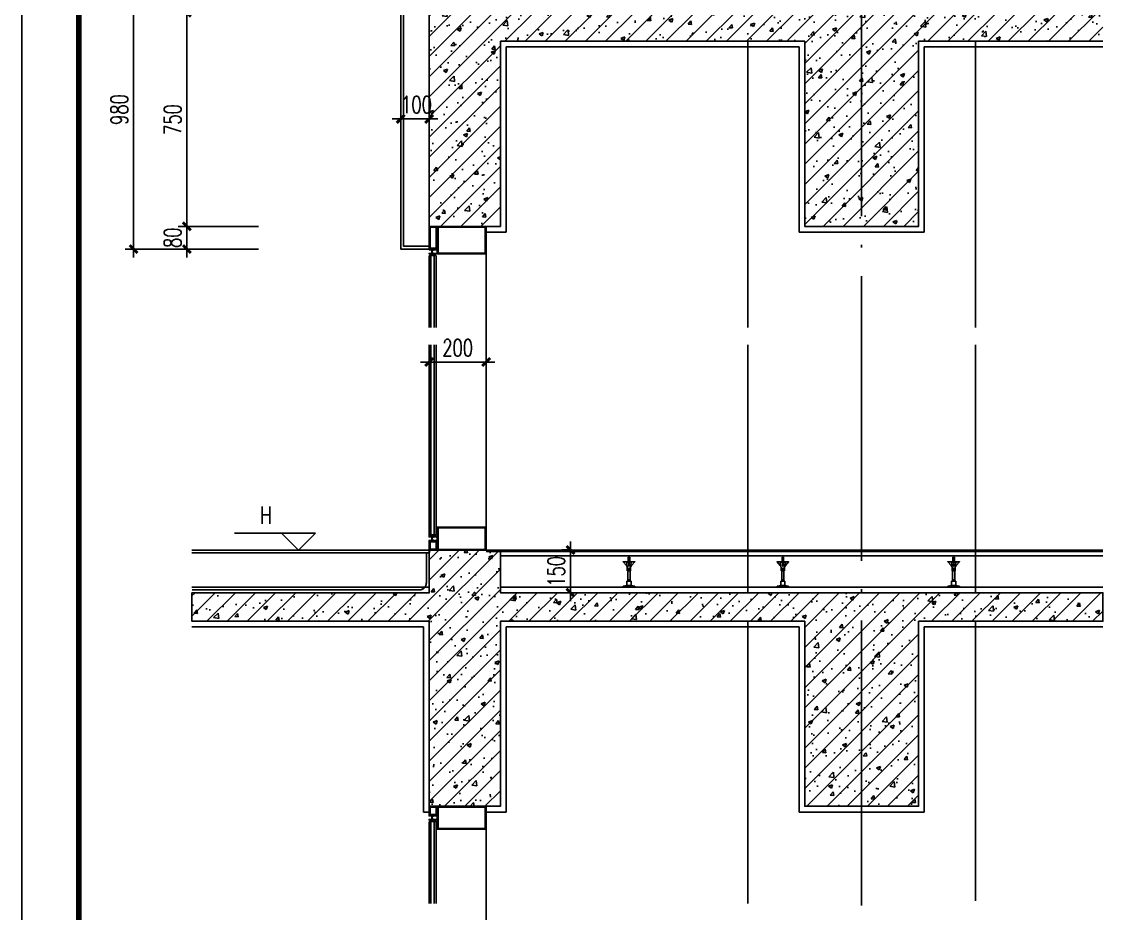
# Model space of a CAD drawing. Extents: x 1980812 to 2578970, y -669191 to 284498.
# Drawn here: x 2387331 to 2391191, y -403587 to -400458 of the extents above; entities that cross this region are included whole.
import ezdxf
from ezdxf.enums import TextEntityAlignment as Align

# ---------------------------------------------------------------- set-up
doc = ezdxf.new("R2010")
doc.units = 0
doc.header["$LTSCALE"] = 1000
doc.header["$MEASUREMENT"] = 0
doc.linetypes.add('DASH', pattern=[0.35, 0.25, -0.1])
doc.linetypes.add('DOTE', pattern=[2.42, 2, -0.2, 0.02, -0.2])
for name, color, linetype in [('A-SECT-MBND-FINE', 252, 'Continuous'), ('A-SECT-MCUT', 1, 'Continuous'), ('A-SECT-MCUT-FINE', 137, 'Continuous'), ('DIM_ELEV', 3, 'Continuous'), ('dote', 1, 'DOTE'), ('TEXT', 7, 'Continuous'), ('TK', 1, 'Continuous'), ('WALL', 4, 'Continuous'), ('WINDOW', 2, 'Continuous'), ('可见看线', 63, 'Continuous'), ('建筑辅助线', 231, 'Continuous'), ('柱墙填充', 181, 'Continuous'), ('详细标注', 231, 'Continuous'), ('铝板', 31, 'Continuous'), ('防水卷材', 6, 'DASH'), ('面层', 31, 'Continuous')]:
    doc.layers.add(name, color=color, linetype=linetype)
doc.styles.add('DIM_FONT', font='SIMPLEX', dxfattribs={"width": 0.7, "bigfont": 'GBCBIG'})
doc.styles.add('FSJ-SHX', font='txtw.shx', dxfattribs={"width": 0.75, "bigfont": 'hztxtw.shx'})
doc.dimstyles.new('DIMN20', dxfattribs={"dimscale": 0.2, "dimtxt": 300, "dimasz": 1, "dimexe": 150, "dimexo": 0, "dimgap": 100, "dimtad": 1, "dimdec": 0, "dimzin": 0, "dimdsep": 46, "dimtxsty": 'DIM_FONT', "dimblk1": '_DIMX', "dimblk2": '_DIMX', "dimsah": 1, "dimcen": 0.09, "dimclrd": 256, "dimclre": 256, "dimclrt": 7, "dimadec": 0, "dimazin": 0, "dimtfac": 1, "dimtdec": 0, "dimtix": 1, "dimtmove": 2, "dimatfit": 3, "dimldrblk": '_DIMX', "dimfxl": 150, "dimtolj": 1, "dimtzin": 0, "dimarcsym": 0})
pattern_1 = [(45, (2364350.003, -527167.13), (-35.35534, 35.35534), []), (50, (2364350, -527167.13), (143.45204, -12.55043), [15, -165]), (355, (2364350, -527167.13), (-27.75027, 150.43843), [12, -132]), (100.4514, (2364361.96, -527168.18), (115.70188, 137.88791), [12.74804, -140.22842]), (46.1842, (2364350, -527127.13), (213.4482, -33.1038), [22.5, -247.5]), (96.6356, (2364367.8, -527129.9), (186.93254, 194.82357), [19.12206, -210.3426]), (351.1842, (2364350, -527127.13), (186.9324, 194.82372), [18, -198]), (21, (2364370, -527137.13), (119.38141, -80.52378), [15, -165]), (326, (2364370, -527137.13), (48.66307, 145.03001), [12, -132]), (71.4514, (2364379.95, -527143.84), (168.04453, 64.5061), [12.74804, -140.22842]), (37.5, (2364350.003, -527167.13), (2.431971, 66.57877), [0, -130.4, 0, -134, 0, -132.5]), (7.5, (2364350, -527167.13), (52.613907, 78.882342), [0, -76.4, 0, -127.4, 0, -50.5]), (327.5, (2364305.403, -527167.13), (106.764487, -4.510974), [0, -50, 0, -156, 0, -207]), (317.5, (2364285.4, -527167.13), (116.637234, 20.020996), [0, -65, 0, -103.6, 0, -147])]

# ---------------------------------------------------------------- blocks, each defined once
blk = doc.blocks.new('_DIMX')
blk.add_line((-150, 0), (150, 0))
at = {"const_width": 50}
blk.add_lwpolyline([(-70, -70), (70, 70)], dxfattribs=at)
blk = doc.blocks.new('*D2407')
at = {"layer": 'Defpoints', "color": 0, "transparency": 16777216}
for p in [(2387910, -400425.2), (2388161.2, -400425.2), (2388161.2, -401175.2)]:
    blk.add_point(p, dxfattribs=at)
at = {"layer": '详细标注', "lineweight": -2, "transparency": 16777216}
for p, q in [((2388161.2, -400425.2), (2387880, -400425.2)), ((2387910, -401175), (2387910, -400425.4)), ((2388161.2, -401175.2), (2387880, -401175.2))]:
    blk.add_line(p, q, dxfattribs=at)
at = {"layer": '详细标注', "lineweight": -2, "transparency": 16777216, "xscale": 0.2, "yscale": 0.2, "zscale": 0.2}
for p, rotation in [((2387910, -400425.2), 90), ((2387910, -401175.2), 270)]:
    blk.add_blockref('_DIMX', p, dxfattribs=dict(at, rotation=rotation))
at = {"layer": '详细标注', "color": 7, "transparency": 16777216, "insert": (2387860, -400800.2), "char_height": 60, "attachment_point": 5, "rotation": 90, "style": 'DIM_FONT'}
blk.add_mtext('\\A1;750', dxfattribs=at)
blk = doc.blocks.new('*D2410')
at = {"layer": 'Defpoints', "color": 0, "transparency": 16777216}
for p in [(2387880, -400275.2), (2387722.8, -401255.2), (2387880, -401255.2)]:
    blk.add_point(p, dxfattribs=at)
at = {"layer": '详细标注', "lineweight": -2, "transparency": 16777216}
for p, q in [((2387880, -400275.2), (2387692.8, -400275.2)), ((2387722.8, -400275.4), (2387722.8, -401255)), ((2387880, -401255.2), (2387692.8, -401255.2))]:
    blk.add_line(p, q, dxfattribs=at)
at = {"layer": '详细标注', "lineweight": -2, "transparency": 16777216, "xscale": 0.2, "yscale": 0.2, "zscale": 0.2}
for p, rotation in [((2387722.8, -400275.2), 90), ((2387722.8, -401255.2), 270)]:
    blk.add_blockref('_DIMX', p, dxfattribs=dict(at, rotation=rotation))
at = {"layer": '详细标注', "color": 7, "transparency": 16777216, "insert": (2387672.8, -400765.2), "char_height": 60, "attachment_point": 5, "rotation": 90, "style": 'DIM_FONT'}
blk.add_mtext('\\A1;980', dxfattribs=at)
blk = doc.blocks.new('A$C573D0ACE')
at = {"layer": '建筑辅助线'}
for p, q in [((-40, 89), (-40, 90)), ((-29, 89), (-40, 89)), ((-40, 89), (-29, 75.7)), ((-11, 89), (-29, 89)), ((-29, 88), (-29, 89)), ((-11, 88), (-29, 88)), ((-25.8, 65), (-27.8, 88)), ((-22.5, 90), (-22.5, 105)), ((-17.5, 105), (-22.5, 105)), ((-20.5, 72.5), (-20.5, 88)), ((-20, 105), (-20, 110)), ((-19.5, 72.5), (-19.5, 88)), ((-17.5, 90), (-17.5, 105)), ((-14.2, 65), (-12.2, 88)), ((-11, 88), (-11, 89)), ((-11, 89), (0, 89)), ((0, 89), (-11, 75.7)), ((0, 89), (0, 90)), ((-29, 75.7), (-26.4, 72.5)), ((-14.2, 65), (-25.8, 65)), ((-25.8, 57.5), (-25.8, 65)), ((-14.2, 57.5), (-25.8, 57.5)), ((-23.8, 21), (-23.8, 57.5)), ((-22.4, 57.5), (-22.4, 65)), ((-19.5, 72.5), (-20.5, 72.5)), ((-17.6, 57.5), (-17.6, 65)), ((-16.2, 21), (-16.2, 57.5)), ((-14.2, 57.5), (-14.2, 65)), ((-11, 75.7), (-13.6, 72.5)), ((-27.5, 6), (-40, 3)), ((-40, 0), (-40, 3)), ((0, 3), (-40, 3)), ((-27.5, 6), (-27.5, 21)), ((-12.5, 21), (-27.5, 21)), ((-12.5, 6), (-27.5, 6)), ((-16.2, 25), (-23.8, 26)), ((-16.2, 24), (-23.8, 25)), ((-16.2, 23), (-23.8, 24)), ((-16.2, 22), (-23.8, 23)), ((-16.2, 21), (-23.8, 22)), ((-12.5, 6), (-12.5, 21)), ((0, 3), (-12.5, 6)), ((0, 0), (0, 3))]:
    blk.add_line(p, q, dxfattribs=at)
blk = doc.blocks.new('*D2412')
at = {"layer": 'Defpoints', "color": 0, "transparency": 16777216}
for p in [(2388961.2, -401651.7), (2388761.2, -401882), (2388961.2, -401882, 0)]:
    blk.add_point(p, dxfattribs=at)
at = {"layer": '详细标注', "lineweight": -2, "transparency": 16777216}
for p, q in [((2388761.2, -401882), (2388761.2, -401621.7)), ((2388961.2, -401882), (2388961.2, -401621.7)), ((2388761.4, -401651.7), (2388961, -401651.7))]:
    blk.add_line(p, q, dxfattribs=at)
at = {"layer": '详细标注', "lineweight": -2, "transparency": 16777216, "xscale": 0.2, "yscale": 0.2, "zscale": 0.2, "rotation": 180}
blk.add_blockref('_DIMX', (2388761.2, -401651.7), dxfattribs=at)
at = {"layer": '详细标注', "lineweight": -2, "transparency": 16777216, "xscale": 0.2, "yscale": 0.2, "zscale": 0.2}
blk.add_blockref('_DIMX', (2388961.2, -401651.7), dxfattribs=at)
at = {"layer": '详细标注', "color": 7, "transparency": 16777216, "insert": (2388861.2, -401601.7), "char_height": 60, "attachment_point": 5, "style": 'DIM_FONT'}
blk.add_mtext('\\A1;200', dxfattribs=at)
blk = doc.blocks.new('*D2413')
at = {"layer": 'Defpoints', "color": 0, "transparency": 16777216}
for p in [(2389257.4, -402311.6), (2389257.4, -402462), (2389257.4, -402462)]:
    blk.add_point(p, dxfattribs=at)
at = {"layer": '详细标注', "lineweight": -2, "transparency": 16777216}
for p, q in [((2389257.4, -402311.6), (2389227.4, -402311.6)), ((2389257.4, -402311.8), (2389257.4, -402461.8)), ((2389257.4, -402462), (2389227.4, -402462))]:
    blk.add_line(p, q, dxfattribs=at)
at = {"layer": '详细标注', "lineweight": -2, "transparency": 16777216, "xscale": 0.2, "yscale": 0.2, "zscale": 0.2}
for p, rotation in [((2389257.4, -402311.6), 90), ((2389257.4, -402462), 270)]:
    blk.add_blockref('_DIMX', p, dxfattribs=dict(at, rotation=rotation))
at = {"layer": '详细标注', "color": 7, "transparency": 16777216, "insert": (2389207.4, -402386.8), "char_height": 60, "attachment_point": 5, "rotation": 90, "style": 'DIM_FONT'}
blk.add_mtext('\\A1;150', dxfattribs=at)
blk = doc.blocks.new('*D1481')
at = {"layer": 'Defpoints', "color": 0, "transparency": 16777216}
for p in [(-850.7, 50), (-599.6, 50), (-599.6, -150)]:
    blk.add_point(p, dxfattribs=at)
at = {"layer": '详细标注', "lineweight": -2, "transparency": 16777216}
for p, q in [((-599.6, 50), (-880.7, 50)), ((-850.7, -149.8), (-850.7, 49.8)), ((-599.6, -150), (-880.7, -150))]:
    blk.add_line(p, q, dxfattribs=at)
at = {"layer": '详细标注', "lineweight": -2, "transparency": 16777216, "xscale": 0.2, "yscale": 0.2, "zscale": 0.2}
for p, rotation in [((-850.7, 50), 90), ((-850.7, -150), 270)]:
    blk.add_blockref('_DIMX', p, dxfattribs=dict(at, rotation=rotation))
at = {"layer": '详细标注', "color": 7, "transparency": 16777216, "insert": (-900.7, -50), "char_height": 60, "attachment_point": 5, "rotation": 90, "style": 'DIM_FONT'}
blk.add_mtext('\\A1;200', dxfattribs=at)
blk = doc.blocks.new('*D1482')
at = {"layer": 'Defpoints', "color": 0, "transparency": 16777216}
for p in [(-599.6, -150), (-850.7, -350), (-599.6, -350)]:
    blk.add_point(p, dxfattribs=at)
at = {"layer": '详细标注', "lineweight": -2, "transparency": 16777216}
for p, q in [((-599.6, -150), (-880.7, -150)), ((-850.7, -150.2), (-850.7, -349.8)), ((-599.6, -350), (-880.7, -350))]:
    blk.add_line(p, q, dxfattribs=at)
at = {"layer": '详细标注', "lineweight": -2, "transparency": 16777216, "xscale": 0.2, "yscale": 0.2, "zscale": 0.2}
for p, rotation in [((-850.7, -150), 90), ((-850.7, -350), 270)]:
    blk.add_blockref('_DIMX', p, dxfattribs=dict(at, rotation=rotation))
at = {"layer": '详细标注', "color": 7, "transparency": 16777216, "insert": (-900.7, -250), "char_height": 60, "attachment_point": 5, "rotation": 90, "style": 'DIM_FONT'}
blk.add_mtext('\\A1;200', dxfattribs=at)
blk = doc.blocks.new('*D1483')
at = {"layer": 'Defpoints', "color": 0, "transparency": 16777216}
for p in [(-599.6, 310.3), (-599.6, 80), (0.4, 98.8)]:
    blk.add_point(p, dxfattribs=at)
at = {"layer": '详细标注', "lineweight": -2, "transparency": 16777216}
for p, q in [((-599.6, 80), (-599.6, 340.3)), ((0.2, 310.3), (-599.4, 310.3)), ((0.4, 98.8), (0.4, 340.3))]:
    blk.add_line(p, q, dxfattribs=at)
at = {"layer": '详细标注', "lineweight": -2, "transparency": 16777216, "xscale": 0.2, "yscale": 0.2, "zscale": 0.2, "rotation": 180}
blk.add_blockref('_DIMX', (-599.6, 310.3), dxfattribs=at)
at = {"layer": '详细标注', "lineweight": -2, "transparency": 16777216, "xscale": 0.2, "yscale": 0.2, "zscale": 0.2}
blk.add_blockref('_DIMX', (0.4, 310.3), dxfattribs=at)
at = {"layer": '详细标注', "color": 7, "transparency": 16777216, "insert": (-299.6, 360.3), "char_height": 60, "attachment_point": 5, "style": 'DIM_FONT'}
blk.add_mtext('\\A1;600', dxfattribs=at)
blk = doc.blocks.new('*D1484')
at = {"layer": 'Defpoints', "color": 0, "transparency": 16777216}
for p in [(-99.6, -740, 0), (0.4, -740, 0), (0.4, -872.8)]:
    blk.add_point(p, dxfattribs=at)
at = {"layer": '详细标注', "lineweight": -2, "transparency": 16777216}
for p, q in [((-99.6, -740), (-99.6, -902.8)), ((0.4, -740), (0.4, -902.8)), ((-99.4, -872.8), (0.2, -872.8))]:
    blk.add_line(p, q, dxfattribs=at)
at = {"layer": '详细标注', "lineweight": -2, "transparency": 16777216, "xscale": 0.2, "yscale": 0.2, "zscale": 0.2, "rotation": 180}
blk.add_blockref('_DIMX', (-99.6, -872.8), dxfattribs=at)
at = {"layer": '详细标注', "lineweight": -2, "transparency": 16777216, "xscale": 0.2, "yscale": 0.2, "zscale": 0.2}
blk.add_blockref('_DIMX', (0.4, -872.8), dxfattribs=at)
at = {"layer": '详细标注', "color": 7, "transparency": 16777216, "insert": (-44.1, -822.8), "char_height": 60, "attachment_point": 5, "style": 'DIM_FONT'}
blk.add_mtext('\\A1;100', dxfattribs=at)
blk = doc.blocks.new('*D2145')
at = {"layer": 'Defpoints', "color": 0, "transparency": 16777216}
for p in [(2388161.2, -401175.2, 0), (2387910, -401255.2), (2388161.2, -401255.2, 0)]:
    blk.add_point(p, dxfattribs=at)
at = {"layer": '详细标注', "lineweight": -2, "transparency": 16777216}
for p, q in [((2388161.2, -401175.2), (2387880, -401175.2)), ((2387910, -401175), (2387910, -401174.8)), ((2387910, -401175.2), (2387910, -401255.2)), ((2388161.2, -401255.2), (2387880, -401255.2)), ((2387910, -401255.4), (2387910, -401255.6))]:
    blk.add_line(p, q, dxfattribs=at)
at = {"layer": '详细标注', "lineweight": -2, "transparency": 16777216, "xscale": 0.2, "yscale": 0.2, "zscale": 0.2}
for p, rotation in [((2387910, -401175.2), 270), ((2387910, -401255.2), 90)]:
    blk.add_blockref('_DIMX', p, dxfattribs=dict(at, rotation=rotation))
at = {"layer": '详细标注', "color": 7, "transparency": 16777216, "insert": (2387860, -401215.2), "char_height": 60, "attachment_point": 5, "rotation": 90, "style": 'DIM_FONT'}
blk.add_mtext('\\A1;80', dxfattribs=at)
blk = doc.blocks.new('A$C21437546')
at = {"layer": '铝板', "elevation": 0}
for points in [[(0.4, 50), (-599.6, 50), (-599.6, -150), (-99.6, -150), (-99.6, -1330), (28.4, -1330)], [(0.4, 40), (-589.6, 40), (-589.6, -140), (-89.6, -140), (-89.6, -1320), (0.4, -1320)]]:
    blk.add_lwpolyline(points, dxfattribs=at)
at = {"layer": '详细标注'}
dim = blk.add_linear_dim(base=(-599.6, 310.3, 0), p1=(0.4, 98.8, 0), p2=(-599.6, 80, 0), dimstyle='DIMN20', dxfattribs=at)
dim.commit()
dim.dimension.update_dxf_attribs({"geometry": '*D1483', "text_midpoint": (-299.6, 360.3, 0)})
for base, p2, picture, middle in [((-850.7, 50, 0), (-599.6, 50, 0), '*D1481', (-900.7, -50, 0)), ((-850.7, -350, 0), (-599.6, -350, 0), '*D1482', (-900.7, -250, 0))]:
    dim = blk.add_linear_dim(base=base, p1=(-599.6, -150, 0), p2=p2, angle=90, dimstyle='DIMN20', dxfattribs=at)
    dim.commit()
    dim.dimension.update_dxf_attribs({"geometry": picture, "text_midpoint": middle})
dim = blk.add_linear_dim(base=(0.4, -872.8), p1=(-99.6, -740, 0), p2=(0.4, -740, 0), angle=360, dimstyle='DIMN20', dxfattribs=at)
dim.commit()
dim.dimension.update_dxf_attribs({"geometry": '*D1484', "text_midpoint": (-44.1, -822.8), "dimtype": 129})

msp = doc.modelspace()

# ---------------------------------------------------------------- hatches: boundary and pattern name
at = {"layer": '柱墙填充'}
h = msp.add_hatch(dxfattribs=at)
h.set_pattern_fill('钢筋混凝土', color=256, scale=20)
h.set_pattern_definition(pattern_1)
h.paths.add_polyline_path([(2391127.5, -400425.2), (2391127.5, -400525.2), (2390480.2, -400525.2), (2390480.2, -401175.2), (2390080.2, -401175.2), (2390080.2, -400525.2), (2389011.2, -400525.2), (2389011.2, -401175.2), (2388761.2, -401175.2), (2388761.2, -401075.2), (2388761.2, -400125.2), (2388761.2, -399925.2), (2388958.2, -399922.7), (2388958.2, -400425.2)])
h = msp.add_hatch(dxfattribs=at)
h.set_pattern_fill('钢筋混凝土', color=256, scale=20)
h.set_pattern_definition(pattern_1)
h.paths.add_polyline_path([(2387927.8, -402462), (2388761.2, -402462), (2388761.2, -402322), (2388764.2, -402309), (2389011.2, -402312), (2389011.2, -402462), (2391127.5, -402462), (2391127.5, -402562), (2390480.2, -402562), (2390480.2, -403212), (2390080.2, -403212), (2390080.2, -402562), (2389011.2, -402562), (2389011.2, -403212), (2388761.2, -403212), (2388761.2, -402562), (2387927.8, -402562)])

# ---------------------------------------------------------------- linework, layer by layer
at = {"layer": 'A-SECT-MBND-FINE'}
for p, q in [((2390080.2, -401175.2, 0), (2390480.2, -401175.2, 0)), ((2390080.2, -403212, 0), (2390480.2, -403212, 0))]:
    msp.add_line(p, q, dxfattribs=at)
at = {"layer": 'A-SECT-MCUT', "elevation": 0}
for points in [[(2388761.2, -401175.2), (2388788.2, -401175.2), (2388788.2, -401255.2), (2388761.2, -401255.2)], [(2388764.2, -401178.2), (2388785.2, -401178.2), (2388785.2, -401252.2), (2388764.2, -401252.2)], [(2388961.2, -401263.9), (2388961.2, -401175.2), (2388825.5, -401175.2), (2388789.2, -401175.2), (2388789.2, -401256.2), (2388772.5, -401256.2), (2388772.5, -401257), (2388775.9, -401257.9), (2388776.5, -401257.4), (2388789.2, -401257.4), (2388789.2, -401263.9), (2388789.2, -401270.5), (2388776.5, -401270.5), (2388775.9, -401269.9), (2388772.5, -401270.8), (2388772.5, -401271.7), (2388789.2, -401271.7), (2388789.2, -401271.7), (2388825.5, -401271.7), (2388961.2, -401271.7)], [(2388792.2, -401177.7), (2388958.2, -401177.7), (2388958.2, -401263.9), (2388958.2, -401269.2), (2388792.2, -401269.2)], [(2388771.8, -401258.6), (2388775.7, -401258.9), (2388776.6, -401257.8), (2388776, -401257.4), (2388775.4, -401257.9), (2388771.8, -401257), (2388771.8, -401256.2), (2388760.6, -401256.2), (2388760.6, -401257.7), (2388770.6, -401257.7), (2388770.6, -401270.2), (2388760.6, -401270.2), (2388760.6, -401271.7), (2388771.8, -401271.7), (2388771.8, -401270.8), (2388775.4, -401269.9), (2388776, -401270.5), (2388776.6, -401270), (2388775.7, -401268.9), (2388771.8, -401269.2)], [(2388771.8, -401258.6), (2388775.7, -401258.9), (2388776.6, -401257.8), (2388776, -401257.4), (2388775.4, -401257.9), (2388771.8, -401257), (2388771.8, -401256.2), (2388760.6, -401256.2), (2388760.6, -401257.7), (2388770.6, -401257.7), (2388770.6, -401270.2), (2388760.6, -401270.2), (2388760.6, -401271.7), (2388771.8, -401271.7), (2388771.8, -401270.8), (2388775.4, -401269.9), (2388776, -401270.5), (2388776.6, -401270), (2388775.7, -401268.9), (2388771.8, -401269.2)], [(2388771.8, -401258.6), (2388775.7, -401258.9), (2388776.6, -401257.8), (2388776, -401257.4), (2388775.4, -401257.9), (2388771.8, -401257), (2388771.8, -401256.2), (2388760.6, -401256.2), (2388760.6, -401257.7), (2388770.6, -401257.7), (2388770.6, -401270.2), (2388760.6, -401270.2), (2388760.6, -401271.7), (2388771.8, -401271.7), (2388771.8, -401270.8), (2388775.4, -401269.9), (2388776, -401270.5), (2388776.6, -401270), (2388775.7, -401268.9), (2388771.8, -401269.2)], [(2388961.2, -402272), (2388961.2, -402312), (2388825.5, -402312), (2388789.2, -402312), (2388789.2, -402279.7), (2388772.5, -402279.7), (2388772.5, -402278.8), (2388775.9, -402278), (2388776.5, -402278.5), (2388789.2, -402278.5), (2388789.2, -402272), (2388789.2, -402265.4), (2388776.5, -402265.4), (2388775.9, -402265.9), (2388772.5, -402265.1), (2388772.5, -402264.2), (2388789.2, -402264.2), (2388789.2, -402232), (2388825.5, -402232), (2388961.2, -402232)], [(2388792.2, -402309.5), (2388958.2, -402309.5), (2388958.2, -402272), (2388958.2, -402234.5), (2388792.2, -402234.5)], [(2388771.8, -402277.3), (2388775.7, -402277), (2388776.5, -402278.1), (2388776, -402278.5), (2388775.4, -402278), (2388771.8, -402278.9), (2388771.8, -402279.7), (2388760.6, -402279.7), (2388760.6, -402278.2), (2388770.6, -402278.2), (2388770.6, -402265.7), (2388760.6, -402265.7), (2388760.6, -402264.2), (2388771.8, -402264.2), (2388771.8, -402265.1), (2388775.4, -402265.9), (2388776, -402265.4), (2388776.5, -402265.9), (2388775.7, -402267), (2388771.8, -402266.6)], [(2388761.2, -402280.7), (2388788.2, -402280.7), (2388788.2, -402312), (2388761.2, -402312)], [(2388764.2, -402283.7), (2388785.2, -402283.7), (2388785.2, -402309), (2388764.2, -402309)], [(2388771.8, -403246.6), (2388775.7, -403247), (2388776.6, -403245.9), (2388776, -403245.4), (2388775.4, -403245.9), (2388771.8, -403245.1), (2388771.8, -403244.2), (2388760.6, -403244.2), (2388760.6, -403245.7), (2388770.6, -403245.7), (2388770.6, -403258.2), (2388760.6, -403258.2), (2388760.6, -403259.7), (2388771.8, -403259.7), (2388771.8, -403258.9), (2388775.4, -403258), (2388776, -403258.5), (2388776.6, -403258.1), (2388775.7, -403257), (2388771.8, -403257.3)], [(2388771.8, -403246.6), (2388775.7, -403247), (2388776.6, -403245.9), (2388776, -403245.4), (2388775.4, -403245.9), (2388771.8, -403245.1), (2388771.8, -403244.2), (2388760.6, -403244.2), (2388760.6, -403245.7), (2388770.6, -403245.7), (2388770.6, -403258.2), (2388760.6, -403258.2), (2388760.6, -403259.7), (2388771.8, -403259.7), (2388771.8, -403258.9), (2388775.4, -403258), (2388776, -403258.5), (2388776.6, -403258.1), (2388775.7, -403257), (2388771.8, -403257.3)], [(2388771.8, -403246.6), (2388775.7, -403247), (2388776.6, -403245.9), (2388776, -403245.4), (2388775.4, -403245.9), (2388771.8, -403245.1), (2388771.8, -403244.2), (2388760.6, -403244.2), (2388760.6, -403245.7), (2388770.6, -403245.7), (2388770.6, -403258.2), (2388760.6, -403258.2), (2388760.6, -403259.7), (2388771.8, -403259.7), (2388771.8, -403258.9), (2388775.4, -403258), (2388776, -403258.5), (2388776.6, -403258.1), (2388775.7, -403257), (2388771.8, -403257.3)], [(2388761.2, -403212), (2388788.2, -403212), (2388788.2, -403243.2), (2388761.2, -403243.2)], [(2388764.2, -403215), (2388785.2, -403215), (2388785.2, -403240.2), (2388764.2, -403240.2)], [(2388961.2, -403252), (2388961.2, -403212), (2388825.5, -403212), (2388789.2, -403212), (2388789.2, -403244.2), (2388772.5, -403244.2), (2388772.5, -403245.1), (2388775.9, -403245.9), (2388776.5, -403245.4), (2388789.2, -403245.4), (2388789.2, -403252), (2388789.2, -403258.5), (2388776.5, -403258.5), (2388775.9, -403258), (2388772.5, -403258.8), (2388772.5, -403259.7), (2388789.2, -403259.7), (2388789.2, -403292), (2388825.5, -403292), (2388961.2, -403292)], [(2388792.2, -403214.5), (2388958.2, -403214.5), (2388958.2, -403252), (2388958.2, -403289.5), (2388792.2, -403289.5)]]:
    msp.add_lwpolyline(points, close=True, dxfattribs=at)
at = {"layer": 'A-SECT-MCUT-FINE'}
for p, q in [((2388780.2, -401277.6, 0), (2388766.2, -401277.6, 0)), ((2388780.2, -401277.6, 0), (2388766.2, -401277.6, 0)), ((2388780.2, -401277.6, 0), (2388766.2, -401277.6, 0)), ((2388961.2, -402232, 0), (2388961.2, -401271.7, 0)), ((2388780.2, -402258.3, 0), (2388766.2, -402258.3, 0)), ((2388961.2, -404507.1), (2388961.2, -403234.5, 0)), ((2388780.2, -403265.7, 0), (2388766.2, -403265.7, 0)), ((2388780.2, -403265.7, 0), (2388766.2, -403265.7, 0)), ((2388780.2, -403265.7, 0), (2388766.2, -403265.7, 0))]:
    msp.add_line(p, q, dxfattribs=at)
for centre in [(2388779, -401274.6, 0), (2388779, -401274.6, 0), (2388779, -401274.6, 0), (2388779, -402261.2, 0), (2388779, -403262.7, 0), (2388779, -403262.7, 0), (2388779, -403262.7, 0)]:
    msp.add_circle(centre, 2.98, dxfattribs=at)
for centre, start, end in [((2388762.4, -401275.1, 0), 332.0817, 39.4318), ((2388762.4, -401275.1, 0), 332.0817, 39.4318), ((2388762.4, -401275.1, 0), 332.0817, 39.4318), ((2388762.4, -402260.8, 0), 320.5682, 27.9183), ((2388762.4, -403263.1, 0), 332.0817, 39.4318), ((2388762.4, -403263.1, 0), 332.0817, 39.4318), ((2388762.4, -403263.1, 0), 332.0817, 39.4318)]:
    msp.add_arc(centre, 5.39, start, end, dxfattribs=at)
at = {"layer": 'DIM_ELEV'}
for p, q in [((2388362, -402252.2, 0), (2388076.9, -402252.2, 0)), ((2388302, -402312.2, 0), (2388242, -402252.2, 0)), ((2388302, -402312.2, 0), (2388362, -402252.2, 0))]:
    msp.add_line(p, q, dxfattribs=at)
at = {"layer": 'dote', "linetype": 'DOTE', "ltscale": 0.5}
msp.add_line((2390280.2, -397719.7), (2390280.2, -406402.4), dxfattribs=at)
at = {"layer": 'TK'}
msp.add_lwpolyline([(2399210.9, -391502), (2399210.9, -408322), (2387330.9, -408322), (2387330.9, -391502)], close=True, dxfattribs=at)
at = {"layer": 'TK', "const_width": 20}
msp.add_lwpolyline([(2387530.9, -408122), (2399010.9, -408122), (2399010.9, -392002), (2387530.9, -392002)], close=True, dxfattribs=at)
at = {"layer": 'WALL'}
for p, q in [((2388761.2, -401075.2, 0), (2388761.2, -399925.2, 0)), ((2388761.2, -401075.2, 0), (2388761.2, -400125.2, 0)), ((2389011.2, -401175.2, 0), (2389011.2, -400525.2, 0)), ((2389011.2, -400525.2, 0), (2390080.2, -400525.2, 0)), ((2390480.2, -400525.2, 0), (2391127.5, -400525.2, 0)), ((2388761.2, -401175.2, 0), (2388761.2, -401075.2, 0)), ((2388761.2, -401175.2, 0), (2389011.2, -401175.2, 0)), ((2389011.2, -401175.2, 0), (2388761.2, -401175.2, 0)), ((2388761.2, -402462, 0), (2388761.2, -402312, 0)), ((2389011.2, -402312, 0), (2388761.2, -402312, 0)), ((2389011.2, -402462, 0), (2389011.2, -402312, 0)), ((2387927.8, -402462, 0), (2388761.2, -402462, 0)), ((2389011.2, -402462, 0), (2391127.5, -402462, 0)), ((2387927.8, -402562, 0), (2388761.2, -402562, 0)), ((2388761.2, -403212, 0), (2388761.2, -402562, 0)), ((2389011.2, -403212, 0), (2389011.2, -402562, 0)), ((2389011.2, -402562, 0), (2390080.2, -402562, 0)), ((2390480.2, -402562, 0), (2391127.5, -402562, 0)), ((2389011.2, -403212, 0), (2388761.2, -403212, 0))]:
    msp.add_line(p, q, dxfattribs=at)
at = {"layer": 'WALL', "elevation": 0}
for points in [[(2390080.2, -400525.2), (2390080.2, -401175.2), (2390480.2, -401175.2), (2390480.2, -400525.2)], [(2390080.2, -402562), (2390080.2, -403212), (2390480.2, -403212), (2390480.2, -402562)]]:
    msp.add_lwpolyline(points, dxfattribs=at)
msp.add_lwpolyline([(2387927.8, -402462), (2388761.2, -402462), (2388761.2, -402322), (2388764.2, -402309), (2389011.2, -402312), (2389011.2, -402462), (2391127.5, -402462), (2391127.5, -402562), (2390480.2, -402562), (2390480.2, -403212), (2390080.2, -403212), (2390080.2, -402562), (2389011.2, -402562), (2389011.2, -403212), (2388761.2, -403212), (2388761.2, -402562), (2387927.8, -402562)], close=True, dxfattribs=at)
at = {"layer": 'WINDOW'}
for p, q in [((2388761.2, -401278.6, 0), (2388762.2, -401277.6, 0)), ((2388761.2, -401278.6, 0), (2388762.2, -401277.6, 0)), ((2388761.2, -401278.6, 0), (2388762.2, -401277.6, 0)), ((2388761.2, -401278.6, 0), (2388761.2, -401530.4, 0)), ((2388762.2, -401277.6, 0), (2388766.2, -401277.6, 0)), ((2388762.2, -401277.6, 0), (2388766.2, -401277.6, 0)), ((2388762.2, -401277.6, 0), (2388766.2, -401277.6, 0)), ((2388766.2, -401277.6, 0), (2388767.2, -401278.6, 0)), ((2388766.2, -401277.6, 0), (2388767.2, -401278.6, 0)), ((2388766.2, -401277.6, 0), (2388767.2, -401278.6, 0)), ((2388767.2, -401530.4, 0), (2388767.2, -401277.6, 0)), ((2388780.2, -401277.6, 0), (2388779.2, -401278.6, 0)), ((2388780.2, -401277.6, 0), (2388779.2, -401278.6, 0)), ((2388780.2, -401277.6, 0), (2388779.2, -401278.6, 0)), ((2388779.2, -401530.4, 0), (2388779.2, -401278.6, 0)), ((2388784.2, -401277.6, 0), (2388780.2, -401277.6, 0)), ((2388784.2, -401277.6, 0), (2388780.2, -401277.6, 0)), ((2388784.2, -401277.6, 0), (2388780.2, -401277.6, 0)), ((2388785.2, -401278.6, 0), (2388784.2, -401277.6, 0)), ((2388785.2, -401278.6, 0), (2388784.2, -401277.6, 0)), ((2388785.2, -401278.6, 0), (2388784.2, -401277.6, 0)), ((2388785.2, -401278.6, 0), (2388785.2, -401530.4, 0)), ((2388761.2, -401591.7), (2388761.2, -402264.2)), ((2388767.2, -402257.3), (2388767.2, -401591.7)), ((2388779.2, -402258.3), (2388779.2, -401591.7)), ((2388785.2, -401591.7), (2388785.2, -402257.3)), ((2388761.2, -402257.3, 0), (2388762.2, -402258.3, 0)), ((2388762.2, -402258.3, 0), (2388766.2, -402258.3, 0)), ((2388766.2, -402258.3, 0), (2388767.2, -402257.3, 0)), ((2388780.2, -402258.3, 0), (2388779.2, -402257.3, 0)), ((2388784.2, -402258.3, 0), (2388780.2, -402258.3, 0)), ((2388785.2, -402257.3, 0), (2388784.2, -402258.3, 0)), ((2388761.2, -403266.7, 0), (2388762.2, -403265.7, 0)), ((2388761.2, -403266.7, 0), (2388762.2, -403265.7, 0)), ((2388761.2, -403266.7, 0), (2388762.2, -403265.7, 0)), ((2388761.2, -403266.7, 0), (2388761.2, -403553.1, 0)), ((2388762.2, -403265.7, 0), (2388766.2, -403265.7, 0)), ((2388762.2, -403265.7, 0), (2388766.2, -403265.7, 0)), ((2388762.2, -403265.7, 0), (2388766.2, -403265.7, 0)), ((2388766.2, -403265.7, 0), (2388767.2, -403266.7, 0)), ((2388766.2, -403265.7, 0), (2388767.2, -403266.7, 0)), ((2388766.2, -403265.7, 0), (2388767.2, -403266.7, 0)), ((2388767.2, -403553.1, 0), (2388767.2, -403265.7, 0)), ((2388780.2, -403265.7, 0), (2388779.2, -403266.7, 0)), ((2388780.2, -403265.7, 0), (2388779.2, -403266.7, 0)), ((2388780.2, -403265.7, 0), (2388779.2, -403266.7, 0)), ((2388779.2, -403553.1, 0), (2388779.2, -403266.7, 0)), ((2388784.2, -403265.7, 0), (2388780.2, -403265.7, 0)), ((2388784.2, -403265.7, 0), (2388780.2, -403265.7, 0)), ((2388784.2, -403265.7, 0), (2388780.2, -403265.7, 0)), ((2388785.2, -403266.7, 0), (2388784.2, -403265.7, 0)), ((2388785.2, -403266.7, 0), (2388784.2, -403265.7, 0)), ((2388785.2, -403266.7, 0), (2388784.2, -403265.7, 0)), ((2388785.2, -403266.7, 0), (2388785.2, -403553.1, 0))]:
    msp.add_line(p, q, dxfattribs=at)
at = {"layer": '可见看线'}
for p, q in [((2389880.2, -401530.4, 0), (2389880.2, -400525.2, 0)), ((2390680.2, -401530.4, 0), (2390680.2, -400525.2, 0)), ((2389880.2, -402462, 0), (2389880.2, -401591.7, 0)), ((2390680.2, -402462, 0), (2390680.2, -401591.7, 0)), ((2389880.2, -403553.1, 0), (2389880.2, -402562, 0)), ((2390680.2, -403543.4, 0), (2390680.2, -402562, 0))]:
    msp.add_line(p, q, dxfattribs=at)
at = {"layer": '防水卷材', "ltscale": 0.3, "const_width": 6, "elevation": 0}
msp.add_lwpolyline([(2388751.2, -402322), (2388751.2, -402427, -0.414214), (2388726.2, -402452), (2387927.8, -402452)], format="xyb", dxfattribs=at)
at = {"layer": '面层'}
for p, q in [((2389031.2, -400545.2, 0), (2390060.2, -400545.2, 0)), ((2389031.2, -401195.2, 0), (2389031.2, -400545.2, 0)), ((2390060.2, -400545.2, 0), (2390060.2, -401195.2, 0)), ((2390500.2, -401195.2, 0), (2390500.2, -400545.2, 0)), ((2390500.2, -400545.2, 0), (2391127.5, -400545.2, 0)), ((2388961.2, -401195.2, 0), (2389031.2, -401195.2, 0)), ((2390060.2, -401195.2, 0), (2390500.2, -401195.2, 0)), ((2388761.2, -402312, 0), (2387927.8, -402312, 0)), ((2388961.2, -402312, 0), (2391127.5, -402312, 0)), ((2388961.2, -402317, 0), (2391127.5, -402317, 0)), ((2387927.8, -402322, 0), (2388761.2, -402322, 0)), ((2389011.2, -402332, 0), (2391127.5, -402332, 0)), ((2387927.8, -402442, 0), (2388761.2, -402442, 0)), ((2389011.2, -402442, 0), (2391127.5, -402442, 0)), ((2387927.8, -402582, 0), (2388741.2, -402582, 0)), ((2388741.2, -403232, 0), (2388741.2, -402582, 0)), ((2389031.2, -402582, 0), (2390060.2, -402582, 0)), ((2389031.2, -403232, 0), (2389031.2, -402582, 0)), ((2390060.2, -402582, 0), (2390060.2, -403232, 0)), ((2390500.2, -403232, 0), (2390500.2, -402582, 0)), ((2390500.2, -402582, 0), (2391127.5, -402582, 0)), ((2388741.2, -403232, 0), (2388761.2, -403232, 0)), ((2388961.2, -403232, 0), (2389031.2, -403232, 0)), ((2390060.2, -403232, 0), (2390500.2, -403232, 0))]:
    msp.add_line(p, q, dxfattribs=at)

# ---------------------------------------------------------------- block references
at = {"layer": '铝板'}
msp.add_blockref('A$C21437546', (2388760.8, -399925.2, 0), dxfattribs=at)
at = {"layer": '面层'}
for p in [(2389482.9, -402442, 0), (2390023.4, -402442, 0), (2390623.4, -402442, 0)]:
    msp.add_blockref('A$C573D0ACE', p, dxfattribs=at)

# ---------------------------------------------------------------- texts
at = {"layer": 'TEXT', "style": 'FSJ-SHX', "width": 0.75}
msp.add_text('H', height=60, dxfattribs=at).set_placement((2388187.9, -402189.5, 0), align=Align.MIDDLE)

# ---------------------------------------------------------------- dimensions: what is measured, and where the dimension line sits
at = {"layer": '详细标注'}
for base, p1, p2, picture, middle in [((2387722.8, -401255.2, 0), (2387880, -400275.2, 0), (2387880, -401255.2, 0), '*D2410', (2387672.8, -400765.2, 0)), ((2387910, -400425.2, 0), (2388161.2, -401175.2, 0), (2388161.2, -400425.2, 0), '*D2407', (2387860, -400800.2, 0)), ((2389257.4, -402462, 0), (2389257.4, -402311.6, 0), (2389257.4, -402462, 0), '*D2413', (2389207.4, -402386.8, 0))]:
    dim = msp.add_linear_dim(base=base, p1=p1, p2=p2, angle=90, dimstyle='DIMN20', dxfattribs=at)
    dim.commit()
    dim.dimension.update_dxf_attribs({"geometry": picture, "text_midpoint": middle})
dim = msp.add_aligned_dim(p1=(2388161.2, -401175.2, 0), p2=(2388161.2, -401255.2, 0), distance=-251.1, dimstyle='DIMN20', dxfattribs=at)
dim.commit()
dim.dimension.update_dxf_attribs({"geometry": '*D2145', "text_midpoint": (2387860, -401215.2)})
dim = msp.add_linear_dim(base=(2388961.2, -401651.7, 0), p1=(2388761.2, -401882, 0), p2=(2388961.2, -401882), dimstyle='DIMN20', dxfattribs=at)
dim.commit()
dim.dimension.update_dxf_attribs({"geometry": '*D2412', "text_midpoint": (2388861.2, -401601.7, 0)})

doc.saveas('drawing.dxf')
